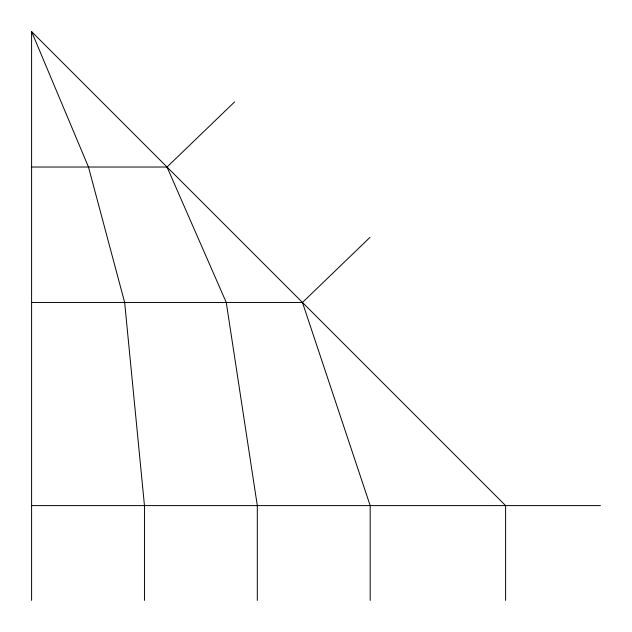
<?xml version="1.0" encoding="UTF-8"?>
<svg xmlns="http://www.w3.org/2000/svg" width="632" height="632" viewBox="0 0 632 632"><rect width="100%" height="100%" fill="white"/><g stroke="black" fill="none" stroke-linecap="round" stroke-linejoin="round"><path stroke-width="0.95" d="M31.6 167.03L167.03 167.03L234.598 101.902M31.6 302.459L302.459 302.459L370.028 237.332M31.6 505.6L600.4 505.6M31.6 600.4L31.6 31.6L505.6 505.6L505.6 600.4M167.03 167.03L226.264 302.459L257.311 505.6L257.311 600.4M31.6 31.6L88.48 167.03L124.654 302.459L144.459 505.6L144.459 600.4M302.459 302.459L370.17 505.6L370.17 600.4"/></g></svg>
